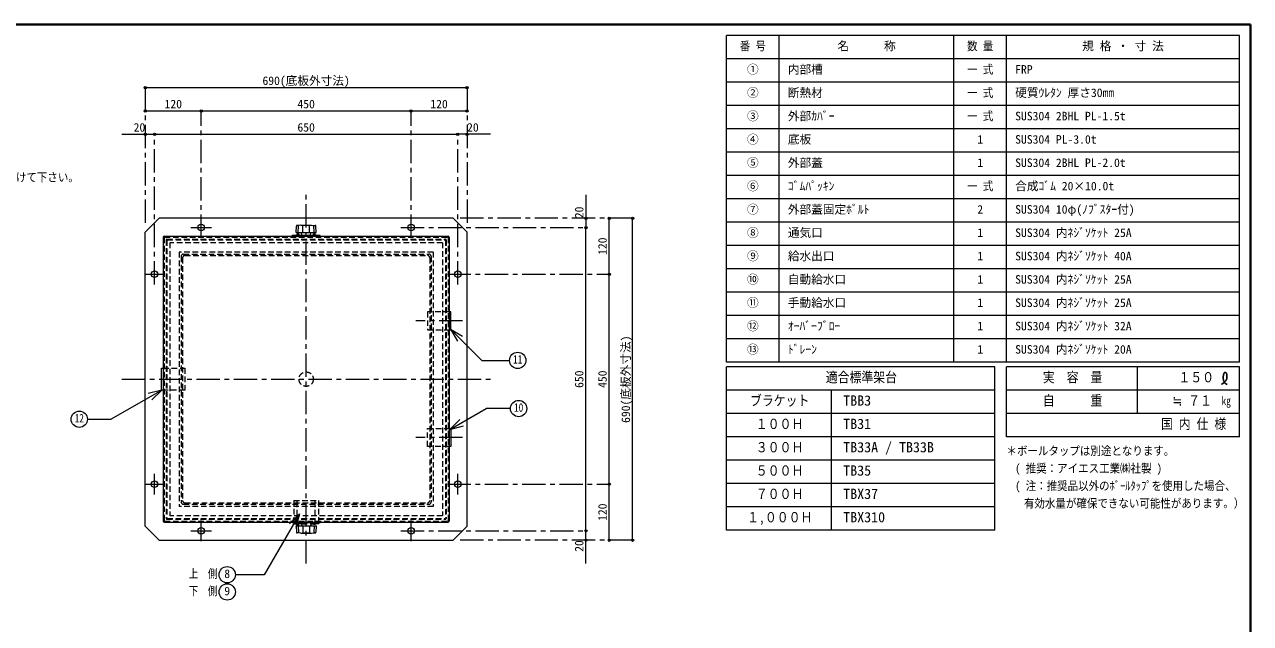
# Model space of a CAD drawing. Units: millimetres at full size, sheet at 1:10; some dimension numbers follow another scale. Extents: x -2123 to 1927, y -1358 to 1452.
# Drawn here: x -702 to 1927, y 168 to 1452 of the extents above; entities that cross this region are included whole.
import ezdxf
from ezdxf.enums import TextEntityAlignment as Align

# ---------------------------------------------------------------- set-up
doc = ezdxf.new("R2010")
doc.units = ezdxf.units.MM
doc.header["$LTSCALE"] = 10
doc.header["$PDMODE"] = 32
doc.header["$PDSIZE"] = 5
doc.linetypes.add('CHAIN1', pattern=[8, 5, -1, 1, -1])
doc.linetypes.add('DASHED1', pattern=[1.8, 1.2, -0.6])
doc.layers.add('0-0', color=7, linetype='Continuous', lineweight=18)
doc.styles.add('ＭＳ ゴシック', font='')
doc.styles.get('ＭＳ ゴシック').set_extended_font_data('MS Gothic')

msp = doc.modelspace()

# ---------------------------------------------------------------- linework, layer by layer
at = {"layer": '0-0', "color": 1, "lineweight": 40}
for p, q in [((1927.2, 1451.91), (-2122.8, 1451.91)), ((1927.2, -1358.09), (1927.2, 1451.91))]:
    msp.add_line(p, q, dxfattribs=at)
at = {"layer": '0-0', "color": 3}
for p, q in [((1903.87, 1428.58), (803.87, 1428.58)), ((803.87, 728.58), (803.87, 1428.58)), ((916.37, 728.58), (916.37, 1428.58)), ((1291.37, 728.58), (1291.37, 1428.58)), ((1403.87, 728.58), (1403.87, 1428.58)), ((1903.87, 728.58), (1903.87, 1428.58)), ((1903.87, 1378.58), (803.87, 1378.58)), ((1903.87, 1328.58), (803.87, 1328.58)), ((1903.87, 1278.58), (803.87, 1278.58)), ((1903.87, 1228.58), (803.87, 1228.58)), ((1903.87, 1178.58), (803.87, 1178.58)), ((1903.87, 1128.58), (803.87, 1128.58)), ((1903.87, 1078.58), (803.87, 1078.58)), ((1903.87, 1028.58), (803.87, 1028.58)), ((1903.87, 978.58), (803.87, 978.58)), ((1903.87, 928.58), (803.87, 928.58)), ((1903.87, 878.58), (803.87, 878.58)), ((1903.87, 828.58), (803.87, 828.58)), ((1903.87, 778.58), (803.87, 778.58)), ((1903.87, 728.58), (803.87, 728.58)), ((1378.87, 718.58), (803.87, 718.58)), ((803.87, 368.58), (803.87, 718.58)), ((1378.87, 368.58), (1378.87, 718.58)), ((1403.87, 568.58), (1403.87, 718.58)), ((1903.87, 718.58), (1403.87, 718.58)), ((1685.12, 618.58), (1685.12, 718.58)), ((1903.87, 568.58), (1903.87, 718.58)), ((1378.87, 668.58), (803.87, 668.58)), ((1028.87, 368.58), (1028.87, 668.58)), ((1903.87, 668.58), (1403.87, 668.58)), ((1378.87, 618.58), (803.87, 618.58)), ((1903.87, 618.58), (1403.87, 618.58)), ((1378.87, 568.58), (803.87, 568.58)), ((1903.87, 568.58), (1403.87, 568.58)), ((1378.87, 518.58), (803.87, 518.58)), ((1378.87, 468.58), (803.87, 468.58)), ((1378.87, 418.58), (803.87, 418.58)), ((1378.87, 368.58), (803.87, 368.58))]:
    msp.add_line(p, q, dxfattribs=at)
at = {"layer": '0-0', "color": 4, "lineweight": 9}
for p, q in [((-442.8, 1316.91), (247.2, 1316.91)), ((-442.8, 1266.91), (-322.8, 1266.91)), ((-322.8, 1266.91), (127.2, 1266.91)), ((127.2, 1266.91), (247.2, 1266.91)), ((-492.8, 1216.91), (-422.8, 1216.91)), ((-422.8, 1216.91), (227.2, 1216.91)), ((297.2, 1216.91), (227.2, 1216.91)), ((502.2, 1086.91), (502.2, 1016.91)), ((-442.8, 1006.91), (-412.8, 1036.91)), ((217.2, 1036.91), (-412.8, 1036.91)), ((217.2, 1036.91), (247.2, 1006.91)), ((552.2, 916.91), (552.2, 1036.91)), ((602.2, 346.91), (602.2, 1036.91)), ((-442.8, 376.91), (-442.8, 1006.91)), ((247.2, 376.91), (247.2, 1006.91)), ((502.2, 366.91), (502.2, 1016.91)), ((552.2, 466.91), (552.2, 916.91)), ((552.2, 346.91), (552.2, 466.91)), ((-412.8, 346.91), (-442.8, 376.91)), ((-124.3, 383.91), (-124.3, 381.91)), ((-124.3, 381.91), (-117.8, 381.91)), ((247.2, 376.91), (217.2, 346.91)), ((-412.8, 346.91), (217.2, 346.91)), ((502.2, 296.91), (502.2, 366.91))]:
    msp.add_line(p, q, dxfattribs=at)
at = {"layer": '0-0', "color": 4, "linetype": 'CHAIN1', "lineweight": 9}
for p, q in [((-442.8, 1316.91), (-442.8, 1021.91)), ((247.2, 1316.91), (247.2, 1021.91)), ((-322.8, 994.91), (-322.8, 1266.91)), ((127.2, 994.91), (127.2, 1266.91)), ((-422.8, 894.91), (-422.8, 1216.91)), ((227.2, 894.91), (227.2, 1216.91)), ((-97.8, 296.91), (-97.8, 1086.91)), ((602.2, 1036.91), (232.2, 1036.91)), ((-344.8, 1016.91), (-300.8, 1016.91)), ((105.2, 1016.91), (502.2, 1016.91)), ((-444.8, 916.91), (-400.8, 916.91)), ((205.2, 916.91), (552.2, 916.91)), ((237.2, 816.91), (137.2, 816.91)), ((-492.8, 691.91), (297.2, 691.91)), ((237.2, 566.91), (137.2, 566.91)), ((-422.8, 444.91), (-422.8, 488.91)), ((227.2, 444.91), (227.2, 488.91)), ((-444.8, 466.91), (-400.8, 466.91)), ((205.2, 466.91), (552.2, 466.91)), ((-322.8, 344.91), (-322.8, 388.91)), ((127.2, 344.91), (127.2, 388.91)), ((-344.8, 366.91), (-300.8, 366.91)), ((105.2, 366.91), (502.2, 366.91)), ((602.2, 346.91), (232.2, 346.91))]:
    msp.add_line(p, q, dxfattribs=at)
at = {"layer": '0-0'}
for p, q in [((-127.8, 998.41), (-127.8, 999.91)), ((-67.8, 999.91), (-127.8, 999.91)), ((-119.26, 1006.43), (-118.84, 1019.58)), ((-118.76, 1005.91), (-76.84, 1005.91)), ((-112.8, 1001.91), (-117.8, 1001.91)), ((-117.8, 1001.91), (-117.8, 999.91)), ((-109.56, 1021.9), (-116.95, 1021.51)), ((-115.3, 1001.91), (-115.3, 999.91)), ((-114.74, 1005.91), (-114.25, 1020.46)), ((-113.8, 1001.91), (-113.8, 1003.42)), ((-112.8, 1001.91), (-112.8, 999.91)), ((-109.04, 1021.91), (-86.56, 1021.91)), ((-107.34, 1000.37), (-107.8, 1005.91)), ((-104.66, 1005.91), (-105.14, 1020.46)), ((-90.95, 1005.91), (-90.46, 1020.46)), ((-88.26, 1000.37), (-87.8, 1005.91)), ((-86.04, 1021.9), (-78.66, 1021.51)), ((-82.8, 1001.91), (-77.8, 1001.91)), ((-82.8, 1001.91), (-82.8, 999.91)), ((-81.8, 1001.91), (-81.8, 1003.42)), ((-80.87, 1005.91), (-81.35, 1020.46)), ((-80.3, 1001.91), (-80.3, 999.91)), ((-77.8, 1001.91), (-77.8, 999.91)), ((-76.34, 1006.43), (-76.76, 1019.58)), ((-67.8, 998.41), (-67.8, 999.91)), ((-404.3, 996.41), (-404.3, 387.41)), ((-402.3, 998.41), (206.7, 998.41)), ((208.7, 996.41), (208.7, 387.41)), ((212.2, 835.91), (208.7, 835.91)), ((212.2, 797.91), (212.2, 835.91)), ((208.7, 797.91), (212.2, 797.91)), ((211.56, 799.08), (226.56, 773.1)), ((211.56, 799.08), (237.54, 784.08)), ((-407.8, 715.41), (-404.3, 715.41)), ((-407.8, 668.41), (-407.8, 715.41)), ((-407.59, 668.71), (-515.95, 606.14)), ((-407.59, 668.71), (-436.57, 660.94)), ((-407.59, 668.71), (-428.8, 647.49)), ((-404.3, 668.41), (-407.8, 668.41)), ((-566.78, 606.14), (-515.95, 606.14)), ((210.52, 584.31), (288, 629.05)), ((210.52, 584.31), (231.73, 605.52)), ((340.33, 629.05), (288, 629.05)), ((208.7, 585.91), (212.2, 585.91)), ((210.52, 584.31), (239.49, 592.07)), ((-112.34, 403.28), (-187.65, 272.84)), ((-112.34, 403.28), (-133.55, 382.07)), ((-112.34, 403.28), (-120.1, 374.3)), ((-402.3, 385.41), (206.7, 385.41)), ((-127.8, 385.41), (-127.8, 383.91)), ((-67.8, 383.91), (-127.8, 383.91)), ((-119.26, 377.4), (-118.84, 364.25)), ((-118.76, 377.91), (-76.84, 377.91)), ((-117.8, 381.91), (-117.8, 383.91)), ((-107.47, 381.91), (-117.8, 381.91)), ((-115.3, 381.91), (-115.3, 383.91)), ((-114.74, 377.91), (-114.25, 363.37)), ((-113.8, 381.91), (-113.8, 380.4)), ((-112.8, 381.91), (-112.8, 383.91)), ((-107.34, 383.45), (-107.8, 377.91)), ((-104.66, 377.91), (-105.14, 363.37)), ((-90.95, 377.91), (-90.46, 363.37)), ((-88.26, 383.45), (-87.8, 377.91)), ((-88.13, 381.91), (-77.8, 381.91)), ((-82.8, 381.91), (-82.8, 383.91)), ((-81.8, 381.91), (-81.8, 380.4)), ((-80.87, 377.91), (-81.35, 363.37)), ((-80.3, 381.91), (-80.3, 383.91)), ((-77.8, 381.91), (-77.8, 383.91)), ((-76.34, 377.4), (-76.76, 364.25)), ((-67.8, 385.41), (-67.8, 383.91)), ((-109.56, 361.93), (-116.95, 362.32)), ((-109.04, 361.91), (-86.56, 361.91)), ((-86.04, 361.93), (-78.66, 362.32)), ((-187.65, 272.84), (-249.65, 272.84))]:
    msp.add_line(p, q, dxfattribs=at)
at = {"layer": '0-0', "color": 4, "linetype": 'DASHED1', "lineweight": 9}
for p, q in [((-402.3, 995.41), (-402.3, 388.41)), ((-401.3, 996.41), (205.7, 996.41)), ((-397.8, 990.41), (-397.8, 393.41)), ((-396.3, 991.91), (200.7, 991.91)), ((-396.3, 989.66), (-396.3, 394.16)), ((-395.55, 990.41), (199.95, 990.41)), ((-390.3, 984.41), (-390.3, 399.41)), ((194.7, 984.41), (-390.3, 984.41)), ((194.7, 984.41), (194.7, 399.41)), ((200.7, 989.66), (200.7, 394.16)), ((202.2, 990.41), (202.2, 393.41)), ((206.7, 995.41), (206.7, 388.41)), ((-370.3, 964.41), (-370.3, 419.41)), ((174.7, 964.41), (-370.3, 964.41)), ((-365.8, 954.91), (-365.8, 428.91)), ((-362.8, 951.91), (-362.8, 431.91)), ((-360.8, 959.91), (165.2, 959.91)), ((-357.8, 956.91), (162.2, 956.91)), ((167.2, 951.91), (167.2, 431.91)), ((170.2, 954.91), (170.2, 428.91)), ((174.7, 964.41), (174.7, 419.41)), ((162.2, 835.91), (162.2, 797.91)), ((208.7, 835.91), (162.2, 835.91)), ((162.2, 797.91), (208.7, 797.91)), ((162.2, 585.91), (208.7, 585.91)), ((162.2, 547.91), (162.2, 585.91)), ((208.7, 547.91), (162.2, 547.91)), ((-360.8, 423.91), (165.2, 423.91)), ((-357.8, 426.91), (162.2, 426.91)), ((-124.3, 431.91), (-124.3, 383.91)), ((-116.8, 381.91), (-116.8, 431.91)), ((-78.8, 381.91), (-78.8, 431.91)), ((194.7, 399.41), (-390.3, 399.41)), ((174.7, 419.41), (-370.3, 419.41)), ((-401.3, 387.41), (205.7, 387.41)), ((-396.3, 391.91), (200.7, 391.91)), ((-395.55, 393.41), (199.95, 393.41)), ((-107.47, 381.91), (-88.13, 381.91))]:
    msp.add_line(p, q, dxfattribs=at)
at = {"layer": '0-0'}
for points in [[(-116.8, 1001.91), (-116.8, 1003.42), (-113.8, 1003.42)], [(-78.8, 1001.91), (-78.8, 1003.42), (-81.8, 1003.42)], [(211.56, 799.08), (278.56, 732.08), (338.25, 732.08)], [(212.2, 585.91), (212.2, 547.91), (208.7, 547.91)], [(-116.8, 381.91), (-116.8, 380.4), (-113.8, 380.4)], [(-78.8, 381.91), (-78.8, 380.4), (-81.8, 380.4)]]:
    msp.add_lwpolyline(points, dxfattribs=at)
at = {"layer": '0-0', "color": 4, "linetype": 'DASHED1', "lineweight": 9}
for points in [[(-404.3, 715.41), (-357.8, 715.41), (-357.8, 668.41), (-404.3, 668.41)], [(-124.3, 431.91), (-71.3, 431.91), (-71.3, 383.91)]]:
    msp.add_lwpolyline(points, dxfattribs=at)
at = {"layer": '0-0', "color": 5, "lineweight": 25}
for points in [[(1864.87, 681.2), (1865.53, 681.57), (1866.65, 682.23), (1867.76, 682.9), (1868.85, 683.59), (1869.93, 684.33), (1870.97, 685.11), (1871.56, 685.58), (1871.99, 685.95), (1872.72, 686.62), (1873.4, 687.33), (1874.04, 688.08), (1874.62, 688.86), (1875.13, 689.69), (1875.4, 690.19), (1875.59, 690.59), (1875.87, 691.31), (1876.11, 692.05), (1876.3, 692.81), (1876.45, 693.57), (1876.56, 694.34), (1876.6, 694.79), (1876.64, 695.25), (1876.67, 696.05), (1876.68, 696.85), (1876.67, 697.64), (1876.64, 698.45), (1876.62, 699.25), (1876.6, 699.72), (1876.59, 700.22), (1876.56, 701.08), (1876.49, 701.93), (1876.36, 702.76), (1876.13, 703.57), (1875.78, 704.34), (1875.51, 704.77), (1875.33, 705), (1875, 705.37), (1874.62, 705.7), (1874.22, 705.97)], [(1874.22, 705.97), (1873.79, 706.17), (1873.35, 706.29), (1873.1, 706.3), (1872.88, 706.29), (1872.52, 706.21), (1872.16, 706.07), (1871.81, 705.87), (1871.48, 705.64), (1871.18, 705.37), (1871.01, 705.21), (1870.78, 704.95), (1870.44, 704.47), (1870.15, 703.97), (1869.91, 703.45), (1869.72, 702.9), (1869.56, 702.35), (1869.48, 702.03), (1869.39, 701.62), (1869.26, 700.91), (1869.17, 700.2), (1869.09, 699.49), (1869.02, 698.78), (1868.96, 698.06), (1868.93, 697.64), (1868.89, 697.14), (1868.82, 696.29), (1868.76, 695.43), (1868.72, 694.57), (1868.72, 693.72), (1868.77, 692.87), (1868.82, 692.38), (1868.88, 691.95), (1869.03, 691.23), (1869.21, 690.5), (1869.44, 689.79), (1869.69, 689.09), (1869.96, 688.39), (1870.14, 687.99), (1870.26, 687.71)], [(1870.26, 687.71), (1870.49, 687.22), (1870.73, 686.74), (1870.98, 686.26), (1871.24, 685.78), (1871.51, 685.31), (1871.67, 685.03), (1871.87, 684.72), (1872.22, 684.17), (1872.59, 683.65), (1873, 683.15), (1873.43, 682.7), (1873.9, 682.29), (1874.19, 682.07), (1874.44, 681.92), (1874.89, 681.67), (1875.36, 681.46), (1875.85, 681.28), (1876.35, 681.11), (1876.86, 680.96), (1877.15, 680.87)]]:
    msp.add_lwpolyline(points, dxfattribs=at)
at = {"layer": '0-0', "color": 4, "lineweight": 9}
msp.add_lwpolyline([(-71.3, 383.91), (-71.3, 381.91), (-77.8, 381.91)], dxfattribs=at)
for centre in [(-322.8, 1016.91), (127.2, 1016.91), (-422.8, 916.91), (227.2, 916.91), (-422.8, 466.91), (227.2, 466.91), (-322.8, 366.91), (127.2, 366.91)]:
    msp.add_circle(centre, 7, dxfattribs=at)
at = {"layer": '0-0'}
for centre in [(355.75, 732.08), (357.83, 629.05), (-584.28, 606.14), (-267.15, 272.84), (-267.15, 235.84)]:
    msp.add_circle(centre, 17.5, dxfattribs=at)
at = {"layer": '0-0', "color": 4, "linetype": 'DASHED1', "lineweight": 9}
msp.add_circle((-97.8, 691.91), 15.5, dxfattribs=at)
at = {"layer": '0-0'}
for centre, radius, start, end in [((-118.76, 1006.41), 0.5, 178.15415, 270), ((-116.84, 1019.51), 2, 93.01913, 178.15415), ((-117.31, 1018.84), 2.07, 93.02757, 128.73305), ((-117.23, 1010.96), 9.96, 72.62002, 91.09064), ((-109.04, 1011.91), 10, 90, 93.01913), ((-106.84, 1000.41), 0.5, 184.76364, 270), ((-104.64, 1020.48), 0.5, 97.29873, 181.90915), ((-97.8, 967.08), 54.34, 82.70127, 97.29873), ((-90.96, 1020.48), 0.5, 358.09085, 82.70127), ((-88.76, 1000.41), 0.5, 270, 355.23636), ((-86.56, 1011.91), 10, 86.98087, 90), ((-78.38, 1010.96), 9.96, 88.90936, 107.37998), ((-78.76, 1019.51), 2, 1.84585, 86.98087), ((-78.3, 1018.84), 2.07, 51.26695, 86.97243), ((-76.84, 1006.41), 0.5, 270, 1.84585), ((-402.3, 996.41), 2, 90, 180), ((206.7, 996.41), 2, 0, 90), ((-402.3, 387.41), 2, 180, 270), ((-118.76, 377.41), 0.5, 90, 181.84585), ((-106.84, 383.41), 0.5, 90, 175.23636), ((-88.76, 383.41), 0.5, 4.76364, 90), ((-76.84, 377.41), 0.5, 358.15415, 90), ((206.7, 387.41), 2, 270, 0), ((-116.84, 364.31), 2, 181.84585, 266.98087), ((-117.31, 364.98), 2.07, 231.26695, 266.97243), ((-117.23, 372.87), 9.96, 268.90936, 287.37998), ((-109.04, 371.91), 10, 266.98087, 270), ((-104.64, 363.35), 0.5, 178.09085, 262.70127), ((-97.8, 416.75), 54.34, 262.70127, 277.29873), ((-90.96, 363.35), 0.5, 277.29873, 1.90915), ((-86.56, 371.91), 10, 270, 273.01913), ((-78.38, 372.87), 9.96, 252.62002, 271.09064), ((-78.76, 364.31), 2, 273.01913, 358.15415), ((-78.3, 364.98), 2.07, 273.02757, 308.73305)]:
    msp.add_arc(centre, radius, start, end, dxfattribs=at)
at = {"layer": '0-0', "color": 4, "linetype": 'DASHED1', "lineweight": 9}
for centre, radius, start, end in [((-401.3, 995.41), 1, 90, 180), ((-396.3, 990.41), 1.5, 90, 180), ((-395.55, 989.66), 0.75, 90, 180), ((199.95, 989.66), 0.75, 0, 90), ((200.7, 990.41), 1.5, 0, 90), ((205.7, 995.41), 1, 0, 90), ((-360.8, 954.91), 5, 90, 180), ((-357.8, 951.91), 5, 90, 180), ((162.2, 951.91), 5, 0, 90), ((165.2, 954.91), 5, 0, 90), ((-360.8, 428.91), 5, 180, 270), ((-357.8, 431.91), 5, 180, 270), ((162.2, 431.91), 5, 270, 0), ((165.2, 428.91), 5, 270, 0), ((-401.3, 388.41), 1, 180, 270), ((-396.3, 393.41), 1.5, 180, 270), ((-395.55, 394.16), 0.75, 180, 270), ((199.95, 394.16), 0.75, 270, 0), ((200.7, 393.41), 1.5, 270, 0), ((205.7, 388.41), 1, 270, 0)]:
    msp.add_arc(centre, radius, start, end, dxfattribs=at)
at = {"layer": '0-0', "color": 1}
for p in [(-442.8, 1316.91), (247.2, 1316.91), (-442.8, 1266.91), (-322.8, 1266.91), (127.2, 1266.91), (247.2, 1266.91), (-442.8, 1216.91), (-422.8, 1216.91), (227.2, 1216.91), (247.2, 1216.91), (502.2, 1036.91), (552.2, 1036.91), (602.2, 1036.91), (502.2, 1016.91), (552.2, 916.91), (552.2, 466.91), (502.2, 366.91), (502.2, 346.91), (552.2, 346.91), (602.2, 346.91)]:
    msp.add_point(p, dxfattribs=at)

# ---------------------------------------------------------------- texts
at = {"layer": '0-0', "style": 'ＭＳ ゴシック'}
for s, height, width, p in [('番 号', 18.33, 0.9, (831.99, 1391.08)), ('数 量', 18.33, 0.9, (1319.49, 1391.08)), ('一 式', 18.33, 0.9, (1319.49, 1341.08)), ('一 式', 18.33, 0.9, (1319.49, 1291.08)), ('一 式', 18.33, 0.9, (1319.49, 1241.08)), ('○ 配管は必ずフレキシブルジョイントをタンク側に近い位置に取り付けて下さい。', 18.33, 0.9, (-1429.05, 1109.83)), ('一 式', 18.33, 0.9, (1319.49, 1091.08)), ('11', 18.33, 0.8, (345.75, 719.58)), ('適合標準架台', 21.99, 0.85, (1016.37, 678.58)), ('実\u3000容\u3000量', 21.99, 0.85, (1481.99, 678.58)), ('１５０', 21.99, 0.85, (1772.62, 678.58)), ('ブラケット', 21.99, 0.85, (853.87, 628.58)), ('自\u3000\u3000\u3000重', 21.99, 0.85, (1481.99, 628.58)), ('10', 18.33, 0.8, (347.83, 616.55)), ('≒ ７１', 21.99, 0.85, (1760.12, 628.58)), ('kg', 18.33, 0.8, (1865.12, 631.08)), ('12', 18.33, 0.8, (-594.28, 593.64)), ('１００Ｈ', 21.99, 0.85, (866.37, 578.58)), ('国 内 仕 様', 21.99, 0.85, (1735.12, 578.58)), ('３００Ｈ', 21.99, 0.85, (866.37, 528.58)), ('＊ボールタップは別途となります。', 18.33, 0.9, (1403.87, 523.58)), ('５００Ｈ', 21.99, 0.85, (866.37, 478.58)), ('( 推奨：アイエス工業㈱社製 )', 18.33, 0.9, (1422.62, 486.08)), ('( 注：推奨品以外のﾎﾞｰﾙﾀｯﾌﾟを使用した場合、', 18.33, 0.9, (1422.62, 448.58)), ('７００Ｈ', 21.99, 0.85, (866.37, 428.58)), ('有効水量が確保できない可能性があります。）', 18.33, 0.9, (1441.37, 411.08)), ('１,０００Ｈ', 21.99, 0.85, (847.62, 378.58)), ('上\u3000側', 18.33, 0.8, (-349.65, 260.34)), ('下\u3000側', 18.33, 0.8, (-349.65, 223.34))]:
    msp.add_text(s, height=height, dxfattribs=dict(at, width=width)).set_placement(p, align=Align.BOTTOM_LEFT)
for s, height, p in [('名\u3000\u3000\u3000称', 18.33, (1041.37, 1391.08)), ('規 格 ・ 寸 法', 18.33, (1566.37, 1391.08)), ('①', 18.33, (847.62, 1341.08)), ('内部槽', 18.33, (935.12, 1341.08)), ('690(底板外寸法)', 18.33, (-191.55, 1316.91)), ('FRP', 18.33, (1422.62, 1341.08)), ('②', 18.33, (847.62, 1291.08)), ('断熱材', 18.33, (935.12, 1291.08)), ('硬質ｳﾚﾀﾝ 厚さ30㎜', 18.33, (1422.62, 1291.08)), ('120', 18.33, (-401.55, 1266.91)), ('450', 18.33, (-116.55, 1266.91)), ('120', 18.33, (168.45, 1266.91)), ('③', 18.33, (847.62, 1241.08)), ('外部ｶﾊﾞｰ', 18.33, (935.12, 1241.08)), ('SUS304 2BHL PL-1.5t', 18.33, (1422.62, 1241.08)), ('20', 18.33, (-467.8, 1216.91)), ('650', 18.33, (-116.55, 1216.91)), ('20', 18.33, (247.2, 1216.91)), ('④', 18.33, (847.62, 1191.08)), ('底板', 18.33, (935.12, 1191.08)), ('1', 18.33, (1341.37, 1191.08)), ('SUS304 PL-3.0t', 18.33, (1422.62, 1191.08)), ('⑤', 18.33, (847.62, 1141.08)), ('外部蓋', 18.33, (935.12, 1141.08)), ('1', 18.33, (1341.37, 1141.08)), ('SUS304 2BHL PL-2.0t', 18.33, (1422.62, 1141.08)), ('⑥', 18.33, (847.62, 1091.08)), ('ｺﾞﾑﾊﾟｯｷﾝ', 18.33, (935.12, 1091.08)), ('合成ｺﾞﾑ 20×10.0t', 18.33, (1422.62, 1091.08)), ('⑦', 18.33, (847.62, 1041.08)), ('外部蓋固定ﾎﾞﾙﾄ', 18.33, (935.12, 1041.08)), ('2', 18.33, (1341.37, 1041.08)), ('SUS304 10φ(ﾉﾌﾞｽﾀｰ付)', 18.33, (1422.62, 1041.08)), ('⑧', 18.33, (847.62, 991.08)), ('通気口', 18.33, (935.12, 991.08)), ('1', 18.33, (1341.37, 991.08)), ('SUS304 内ﾈｼﾞｿｹｯﾄ 25A', 18.33, (1422.62, 991.08)), ('⑨', 18.33, (847.62, 941.08)), ('給水出口', 18.33, (935.12, 941.08)), ('1', 18.33, (1341.37, 941.08)), ('SUS304 内ﾈｼﾞｿｹｯﾄ 40A', 18.33, (1422.62, 941.08)), ('⑩', 18.33, (847.62, 891.08)), ('自動給水口', 18.33, (935.12, 891.08)), ('1', 18.33, (1341.37, 891.08)), ('SUS304 内ﾈｼﾞｿｹｯﾄ 25A', 18.33, (1422.62, 891.08)), ('⑪', 18.33, (847.62, 841.08)), ('手動給水口', 18.33, (935.12, 841.08)), ('SUS304 内ﾈｼﾞｿｹｯﾄ 25A', 18.33, (1422.62, 841.08)), ('1', 18.33, (1341.37, 841.08)), ('⑫', 18.33, (847.62, 791.08)), ('ｵｰﾊﾞｰﾌﾞﾛｰ', 18.33, (935.12, 791.08)), ('SUS304 内ﾈｼﾞｿｹｯﾄ 32A', 18.33, (1422.62, 791.08)), ('1', 18.33, (1341.37, 791.08)), ('⑬', 18.33, (847.62, 741.08)), ('ﾄﾞﾚｰﾝ', 18.33, (935.12, 741.08)), ('1', 18.33, (1341.37, 741.08)), ('SUS304 内ﾈｼﾞｿｹｯﾄ 20A', 18.33, (1422.62, 741.08)), ('TBB3', 21.99, (1053.87, 628.58)), ('TB31', 21.99, (1053.87, 578.58)), ('TB33A / TB33B', 21.99, (1053.87, 528.58)), ('TB35', 21.99, (1053.87, 478.58)), ('TBX37', 21.99, (1053.87, 428.58)), ('TBX310', 21.99, (1053.87, 378.58)), ('8', 18.33, (-273.4, 260.34)), ('9', 18.33, (-273.4, 223.34))]:
    msp.add_text(s, height=height, dxfattribs=at).set_placement(p, align=Align.BOTTOM_LEFT)
for s, p in [('20', (502.2, 1036.91)), ('120', (552.2, 958.16)), ('690(底板外寸法)', (602.2, 598.16)), ('650', (502.2, 673.16)), ('450', (552.2, 673.16)), ('120', (552.2, 388.16)), ('20', (502.2, 321.91))]:
    msp.add_text(s, height=18.33, rotation=90, dxfattribs=at).set_placement(p, align=Align.BOTTOM_LEFT)

doc.saveas('drawing.dxf')
